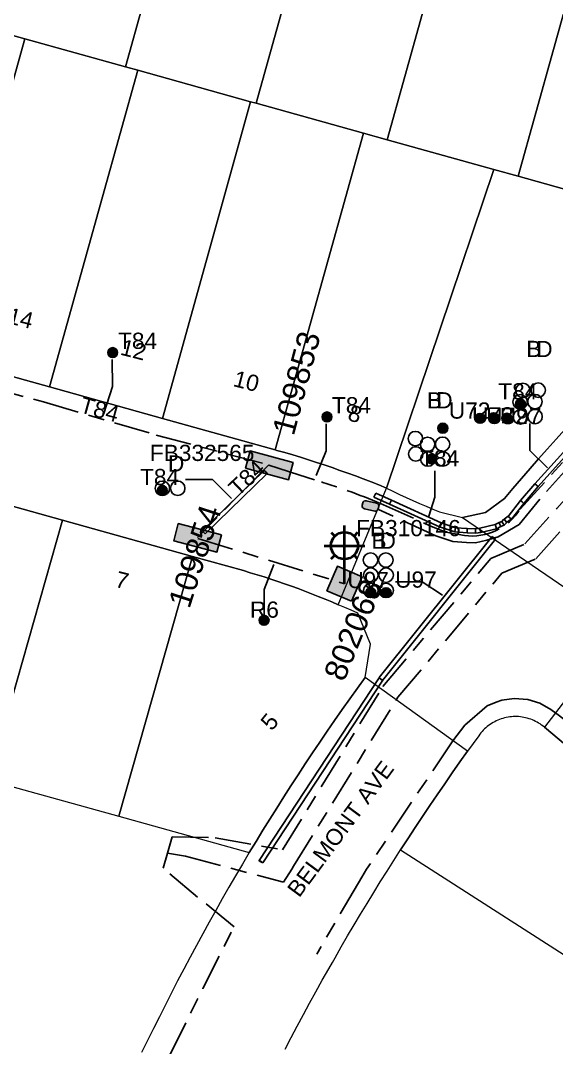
# Model space of a CAD drawing. Header units: metres. Extents: x 289087 to 291245, y 6227587 to 6229773.
# Drawn here: x 290317.4 to 290376.9, y 6228235.9 to 6228349.8 of the extents above; entities that cross this region are included whole.
import ezdxf
from ezdxf.enums import TextEntityAlignment as Align

# ---------------------------------------------------------------- set-up
doc = ezdxf.new("R2010")
doc.units = ezdxf.units.M
doc.linetypes.add('Cable Exist UG', pattern=[8.2, 4, -1.2, 1.8, -1.2])
for name, color, linetype in [('_User Ducts Config', 7, 'Continuous'), ('Duct_SP_EXT', 7, 'Continuous'), ('Equip_HV_EXT', 7, 'Continuous'), ('Equip_SP_SL_EXT', 7, 'Continuous'), ('Mains_HV_EXT', 7, 'Continuous'), ('Mains_LV_EXT', 7, 'Continuous'), ('Mains_LV_SL_EXT', 7, 'Continuous'), ('SupportsUG_SP_LV_EXT', 7, 'Continuous'), ('SupportsUG_SP_LV_SL_EXT', 7, 'Continuous')]:
    doc.layers.add(name, color=color, linetype=linetype)
doc.layers.add('Cadastre Land Parcels_SP_EXT', color=9, linetype='Continuous', lineweight=5)
doc.layers.add('Cadastre Roads_SP_EXT', color=9, linetype='Continuous', lineweight=5)
doc.styles.add('COLUMN_LABEL', font='arial.ttf')
doc.styles.add('iecARIAL', font='arial.ttf', dxfattribs={"height": 2})
doc.styles.add('POLE_LABEL', font='arial.ttf')
doc.styles.get("Standard").update_dxf_attribs({"font": 'arial.ttf'})

# ---------------------------------------------------------------- blocks, each defined once
blk = doc.blocks.new('COLUMN_EXT')
blk.add_hatch(color=256).paths.add_polyline_path([(-1.49, 1.48), (-1.49, -1.49), (1.48, -1.49), (1.48, 1.48)])
blk.add_lwpolyline([(-1.49, -1.49), (1.48, -1.49), (1.48, 1.48), (-1.49, 1.48)], close=True)
for tag, height, style, flags, p in [('ASSET_NUM', 2.5, 'COLUMN_LABEL', 8, (2, 2)), ('STRUCTURE_PLANT_NUMBER', 0.2, 'POLE_LABEL', 9, (1.81, 0.03)), ('STREET_CODE', 0.2, 'COLUMN_LABEL', 9, (1.81, -0.2))]:
    blk.add_attdef(tag, text='', height=height, dxfattribs=dict(style=style, flags=flags)).set_placement(p, align=Align.MIDDLE_LEFT)
at = {"flags": 9}
for tag, p in [('COLUMN_TYPE', (1.81, -0.4)), ('OWNED_BY', (1.81, -0.6)), ('STATE', (1.81, -0.8)), ('USAGE', (1.81, -1)), ('LEGEND', (1.81, -1.2)), ('STREETNAME', (1.81, -1.6)), ('SUBURB', (1.81, -1.8)), ('LOCATION', (1.81, -1.4)), ('NOTES', (1.81, -2))]:
    blk.add_attdef(tag, text='', height=0.2, dxfattribs=at).set_placement(p, align=Align.MIDDLE_LEFT)
at = {"flags": 1}
blk.add_attdef('Z', (1.81, -2.35), '', height=0.2, dxfattribs=at)
blk = doc.blocks.new('PILLAR_EXT')
blk.add_hatch(color=256).paths.add_polyline_path([(-2.475, 0.99), (-2.475, -0.99), (2.475, -0.99), (2.475, 0.99)])
blk.add_lwpolyline([(-2.475, -0.99), (2.475, -0.99), (2.475, 0.99), (-2.475, 0.99)], close=True)
at = {"style": 'iecARIAL', "flags": 8}
blk.add_attdef('ASSET_NUM', (1.5, 3.5), '', height=2.5, dxfattribs=at)
for tag, p, flags in [('OWNED_BY', (0, -0.2), 9), ('STATE', (0, -0.4), 9), ('SUPPORT_TYPE', (0, -0.6), 9), ('USAGE', (0, -0.8), 9), ('LEGEND', (0, -1), 9), ('LOCATION', (0, -1.2), 9), ('STREETNAME', (0, -1.8), 9), ('SUBURB', (0, -2), 1), ('NOTES', (0, -1.4), 9), ('PARENT', (0, -1.6), 9)]:
    blk.add_attdef(tag, p, '', height=0.2, dxfattribs=dict(flags=flags))
blk = doc.blocks.new('DUCT_EXT')
blk.add_circle((0, 0.8), 0.8)
at = {"flags": 1}
blk.add_attdef('Z', (0, 0), '', height=0.2, dxfattribs=at)
at = {"flags": 9}
for tag, p in [('DUCT_CODE', (0, 0)), ('XSECT_TYPE', (0, -0.2)), ('STATE', (0, -0.6)), ('FB_REFERENCE', (0, -0.4)), ('NOTES', (0, -0.8))]:
    blk.add_attdef(tag, text='', height=0.2, dxfattribs=at).set_placement(p, align=Align.MIDDLE_LEFT)
blk = doc.blocks.new('SL_LANTERN_EXT')
at = {"lineweight": 40}
for p, q in [((0, 1.97), (0, 6.47)), ((-1.46, 5.68), (-1.06, 5.28)), ((1.46, 5.68), (1.06, 5.28)), ((-2.25, 4.22), (2.25, 4.22)), ((-1.46, 2.76), (-1.06, 3.16)), ((0, 0), (0, 2.72)), ((1.46, 2.76), (1.06, 3.16))]:
    blk.add_line(p, q, dxfattribs=at)
blk.add_circle((0, 4.22), 1.5, dxfattribs=at)
at = {"style": 'iecARIAL', "flags": 9}
blk.add_attdef('ASSET_NUM', (1.5, 1.5), '', height=2.5, dxfattribs=at)
for tag, p, height, flags in [('CONSTRUCTED_VOLTAGE', (0.98, -0.65), 0.2, 9), ('CONTROL_TYPE', (0.98, -0.85), 0.2, 9), ('LANTERN_PURPOSE', (0.98, -1.05), 0.2, 9), ('LANTERN_TYPE', (0.98, -1.25), 0.2, 9), ('LNUMBER', (2.18, -3.25), 2.5, 8), ('OPERATING_VOLTAGE', (0.98, -1.65), 0.2, 9), ('ORIENTATION', (0.98, -1.85), 0.2, 9), ('OWNED_BY', (0.98, -2.05), 0.2, 9), ('STATE', (0.98, -2.25), 0.2, 9), ('NO_PHASES', (0.98, -1.45), 0.2, 9), ('USAGE', (0.98, -2.45), 0.2, 9), ('CEXIST', (0.98, -2.65), 0.2, 9), ('CNEW', (0.98, -2.85), 0.2, 9), ('CNUMBER', (0.98, -3.05), 0.2, 9), ('CREMOVE', (0.98, -3.25), 0.2, 9), ('CREPLACE', (0.98, -3.45), 0.2, 9), ('LKINGHEIGHT', (0.98, -3.65), 0.2, 9), ('LBRACKET', (0.98, -3.85), 0.2, 9), ('LBRACKETVOCAB', (0.98, -4.05), 0.2, 9), ('LCATEGORY', (0.98, -4.25), 0.2, 9), ('LCHARGE1', (0.98, -4.45), 0.2, 9), ('LCHARGE1PERCENT', (0.98, -4.65), 0.2, 9), ('LCHARGE2', (0.98, -4.85), 0.2, 9), ('LCHARGE2PERCENT', (0.98, -5.05), 0.2, 9), ('LCHARGE3', (0.98, -5.25), 0.2, 9), ('LCHARGE3PERCENT', (0.98, -5.45), 0.2, 9), ('LEXIST', (0.98, -5.65), 0.2, 9), ('LLAMP', (0.98, -5.85), 0.2, 9), ('LLAMPVOCAB', (0.98, -6.05), 0.2, 9), ('LMAST', (0.98, -6.25), 0.2, 9), ('LMASTVOCAB', (0.98, -6.45), 0.2, 9), ('LNEW', (0.98, -6.65), 0.2, 9), ('LANTNUMBER', (0.98, -6.85), 0.2, 9), ('LOUTREACH', (0.98, -7.25), 0.2, 9), ('LOUTREACHVOCAB', (0.98, -7.45), 0.2, 9), ('LRATECODE', (0.98, -7.65), 0.2, 9), ('LREMOVE', (0.98, -7.85), 0.2, 9), ('LREPLACE', (0.98, -8.05), 0.2, 9), ('STREETNAME', (0.98, -9.25), 0.2, 9), ('LTYPE', (0.98, -8.25), 0.2, 9), ('LTYPEVOCAB', (0.98, -8.45), 0.2, 9), ('LEGEND', (0.98, -8.65), 0.2, 9), ('LOCATION', (0.98, -8.85), 0.2, 9), ('NOTES', (0.98, -9.05), 0.2, 9), ('SUBURB', (0.98, -9.45), 0.2, 1)]:
    blk.add_attdef(tag, p, '', height=height, dxfattribs=dict(flags=flags))
blk = doc.blocks.new('HV_STJ_EXT')
h = blk.add_hatch(color=256)
edge = h.paths.add_edge_path()
edge.add_ellipse((-0.59, 0.13), major_axis=(0.226, 0.226), ratio=1, start_angle=45, end_angle=135)
edge.add_line((-0.91, 0.13), (-0.91, -0.13))
edge.add_ellipse((-0.59, -0.13), major_axis=(0.226, 0.226), ratio=1, start_angle=135, end_angle=225)
edge.add_line((-0.59, -0.45), (0.59, -0.45))
edge.add_ellipse((0.59, -0.13), major_axis=(-0.226, 0.226), ratio=1, start_angle=135, end_angle=225)
edge.add_line((0.91, -0.13), (0.91, 0.13))
edge.add_ellipse((0.59, 0.13), major_axis=(-0.226, 0.226), ratio=1, start_angle=225, end_angle=315)
edge.add_line((0.59, 0.45), (-0.59, 0.45))
blk.add_lwpolyline([(-0.91, 0.13), (-0.91, -0.13, 0.414214), (-0.59, -0.45), (0.59, -0.45, 0.414214), (0.91, -0.13), (0.91, 0.13, 0.414214), (0.59, 0.45), (-0.59, 0.45, 0.414214)], format="xyb", close=True)
for tag, flags, p in [('ORIENTATION', 9, (1.5, 0)), ('Z', 1, (1.5, -0.8)), ('USAGE', 9, (1.5, -0.2)), ('LEGEND', 9, (1.5, -0.4)), ('NOTES', 9, (1.5, -0.6))]:
    blk.add_attdef(tag, text='', height=0.2, dxfattribs=dict(flags=flags)).set_placement(p, align=Align.MIDDLE_LEFT)
blk = doc.blocks.new('CABLE_LARGE_EXT')
h = blk.add_hatch(color=256)
edge = h.paths.add_edge_path()
edge.add_arc((0, 0.55), 0.55, 0, 360)
blk.add_circle((0, 0.55), 0.55)
at = {"flags": 1}
blk.add_attdef('Z', (0, 0), '', height=0.2, dxfattribs=at)
at = {"flags": 9}
for tag, p in [('COND_CODE', (0, 0)), ('STATE', (0, -0.4)), ('XSECT_SIZE', (0, -0.6)), ('FB_REFERENCE', (0, -0.2)), ('NOTES', (0, -0.8))]:
    blk.add_attdef(tag, text='', height=0.2, dxfattribs=at).set_placement(p, align=Align.MIDDLE_LEFT)

msp = doc.modelspace()

# ---------------------------------------------------------------- linework, layer by layer
at = {"layer": '_User Ducts Config'}
for points in [[(290327.58, 6228312.22), (290327.6, 6228309.22), (290326.67, 6228306.23)], [(290351.33, 6228305.08), (290351.32, 6228302.07), (290350.22, 6228299.36)], [(290373.9, 6228305.12), (290373.91, 6228302.13), (290375.86, 6228300.19)], [(290363.37, 6228299.86), (290363.37, 6228296.93), (290362.69, 6228294.82)], [(290335.7, 6228298.89), (290338.7, 6228298.89), (290340.8, 6228296.78)], [(290344.46, 6228283.66), (290344.46, 6228286.7), (290345.52, 6228289.46)], [(290359.01, 6228287.56), (290361.95, 6228287.56), (290364.23, 6228286.05)]]:
    msp.add_lwpolyline(points, dxfattribs=at)
at = {"layer": 'Cadastre Land Parcels_SP_EXT', "linetype": 'Continuous'}
for points in [[(290338.85, 6228379.88), (290324.33, 6228383.92), (290314.53, 6228348.76), (290317.9, 6228347.82), (290329.05, 6228344.71), (290338.85, 6228379.88)], [(290353.37, 6228375.83), (290341.28, 6228379.21), (290338.85, 6228379.88), (290329.05, 6228344.71), (290330.42, 6228344.33), (290342.94, 6228340.83), (290343.56, 6228340.66), (290353.37, 6228375.83)], [(290367.88, 6228371.78), (290363.27, 6228373.07), (290353.37, 6228375.83), (290343.56, 6228340.66), (290355.47, 6228337.34), (290358.08, 6228336.62), (290367.88, 6228371.78)], [(290382.4, 6228367.75), (290367.88, 6228371.78), (290358.08, 6228336.62), (290369.92, 6228333.31), (290372.6, 6228332.57), (290382.4, 6228367.75)], [(290396.91, 6228363.7), (290382.4, 6228367.75), (290372.6, 6228332.57), (290387.11, 6228328.52), (290396.91, 6228363.7)], [(290317.9, 6228347.82), (290314.53, 6228348.76), (290305.38, 6228351.31), (290295.58, 6228316.16), (290308.1, 6228312.67), (290317.9, 6228347.82)], [(290330.42, 6228344.33), (290329.05, 6228344.71), (290317.9, 6228347.82), (290308.1, 6228312.67), (290320.62, 6228309.18), (290330.42, 6228344.33)], [(290342.94, 6228340.83), (290330.42, 6228344.33), (290320.62, 6228309.18), (290333.15, 6228305.68), (290342.94, 6228340.83)], [(290355.47, 6228337.34), (290343.56, 6228340.66), (290342.94, 6228340.83), (290333.15, 6228305.68), (290345.66, 6228302.19), (290355.47, 6228337.34)], [(290369.92, 6228333.31), (290358.08, 6228336.62), (290355.47, 6228337.34), (290345.66, 6228302.19), (290345.84, 6228302.14), (290346.73, 6228301.89), (290347.61, 6228301.63), (290348.49, 6228301.37), (290349.37, 6228301.09), (290350.24, 6228300.81), (290351.11, 6228300.52), (290351.98, 6228300.23), (290352.85, 6228299.92), (290353.72, 6228299.61), (290354.58, 6228299.3), (290355.44, 6228298.97), (290356.3, 6228298.64), (290357.15, 6228298.3), (290358, 6228297.95), (290369.92, 6228333.31)], [(290322.06, 6228294.39), (290307.6, 6228298.42), (290299.43, 6228269.56), (290305.26, 6228267.94), (290313.88, 6228265.54), (290322.06, 6228294.39)], [(290336.51, 6228290.36), (290322.06, 6228294.39), (290313.88, 6228265.54), (290317.79, 6228264.45), (290328.32, 6228261.52), (290336.51, 6228290.36)], [(290343.54, 6228258.73), (290344.3, 6228259.97), (290345.07, 6228261.21), (290345.84, 6228262.44), (290346.62, 6228263.67), (290347.41, 6228264.9), (290348.2, 6228266.12), (290349, 6228267.34), (290349.81, 6228268.55), (290350.62, 6228269.76), (290351.44, 6228270.96), (290352.26, 6228272.16), (290353.1, 6228273.36), (290353.93, 6228274.55), (290354.78, 6228275.74), (290355.63, 6228276.92), (290356.23, 6228280.62), (290354.82, 6228284.08), (290354.1, 6228284.4), (290353.38, 6228284.71), (290352.66, 6228285.01), (290351.93, 6228285.33), (290351.19, 6228285.63), (290350.44, 6228285.93), (290349.7, 6228286.22), (290348.96, 6228286.51), (290348.21, 6228286.79), (290347.46, 6228287.06), (290346.7, 6228287.33), (290345.95, 6228287.59), (290345.19, 6228287.84), (290344.43, 6228288.09), (290343.67, 6228288.33), (290342.9, 6228288.56), (290342.14, 6228288.79), (290336.51, 6228290.36), (290328.32, 6228261.52), (290342.78, 6228257.49), (290343.54, 6228258.73)]]:
    msp.add_lwpolyline(points, close=True, dxfattribs=at)
for points in [[(290387.11, 6228328.52), (290372.6, 6228332.57), (290369.92, 6228333.31), (290358, 6228297.95), (290358.73, 6228297.6), (290359.46, 6228297.25), (290360.19, 6228296.91), (290360.93, 6228296.58), (290361.67, 6228296.25), (290362.41, 6228295.93), (290363.15, 6228295.61), (290363.9, 6228295.3), (290366.44, 6228294.69), (290369, 6228295.23), (290369, 6228295.23), (290371.09, 6228296.8), (290372.03, 6228297.91), (290372.98, 6228299.01), (290373.93, 6228300.11), (290374.89, 6228301.2), (290375.85, 6228302.29), (290376.82, 6228303.37), (290377.79, 6228304.44)], [(290393.68, 6228256.15), (290375.53, 6228271.41), (290375.38, 6228271.54), (290375.22, 6228271.65), (290375.06, 6228271.77), (290374.89, 6228271.87), (290374.72, 6228271.97), (290374.55, 6228272.06), (290374.37, 6228272.14), (290374.19, 6228272.22), (290374.01, 6228272.29), (290373.82, 6228272.35), (290373.63, 6228272.41), (290373.44, 6228272.46), (290373.25, 6228272.5), (290373.06, 6228272.53), (290372.86, 6228272.56), (290372.67, 6228272.58), (290372.47, 6228272.59), (290372.28, 6228272.59), (290372.08, 6228272.58), (290371.88, 6228272.57), (290371.69, 6228272.55), (290371.49, 6228272.52), (290371.3, 6228272.49), (290371.11, 6228272.44), (290370.92, 6228272.39), (290370.73, 6228272.33), (290370.55, 6228272.26), (290370.36, 6228272.19), (290370.18, 6228272.11), (290370.01, 6228272.02), (290369.84, 6228271.92), (290369.67, 6228271.82), (290369.5, 6228271.71), (290369.34, 6228271.6), (290369.18, 6228271.48), (290369.03, 6228271.35), (290368.89, 6228271.22), (290368.74, 6228271.08), (290368.61, 6228270.93), (290368.48, 6228270.78), (290368.35, 6228270.63), (290368.24, 6228270.47), (290367.62, 6228269.61), (290367.01, 6228268.74), (290366.16, 6228267.55), (290365.31, 6228266.34), (290364.47, 6228265.13), (290363.64, 6228263.92), (290362.81, 6228262.71), (290361.99, 6228261.49), (290361.18, 6228260.26), (290360.38, 6228259.03), (290359.58, 6228257.8), (290384.51, 6228241.79)]]:
    msp.add_lwpolyline(points, dxfattribs=at)
at = {"layer": 'Cadastre Roads_SP_EXT', "linetype": 'Continuous'}
for points in [[(290307.6, 6228298.42), (290322.06, 6228294.39), (290336.51, 6228290.36), (290342.14, 6228288.79), (290342.9, 6228288.56), (290343.67, 6228288.33), (290344.43, 6228288.09), (290345.19, 6228287.84), (290345.95, 6228287.59), (290346.7, 6228287.33), (290347.46, 6228287.06), (290348.21, 6228286.79), (290348.96, 6228286.51), (290349.7, 6228286.22), (290350.44, 6228285.93), (290351.19, 6228285.63), (290351.93, 6228285.33), (290352.66, 6228285.01), (290358, 6228297.95), (290358, 6228297.95), (290357.15, 6228298.3), (290356.3, 6228298.64), (290355.44, 6228298.97), (290354.58, 6228299.3), (290353.72, 6228299.61), (290352.85, 6228299.92), (290351.98, 6228300.23), (290351.11, 6228300.52), (290350.24, 6228300.81), (290349.37, 6228301.09), (290348.49, 6228301.37), (290347.61, 6228301.63), (290346.73, 6228301.89), (290345.84, 6228302.14), (290345.66, 6228302.19), (290333.15, 6228305.68), (290320.62, 6228309.18), (290308.1, 6228312.67)], [(290377.79, 6228304.44), (290376.82, 6228303.37), (290375.85, 6228302.29), (290374.89, 6228301.2), (290373.93, 6228300.11), (290372.98, 6228299.01), (290372.03, 6228297.91), (290371.09, 6228296.8), (290369, 6228295.23), (290366.44, 6228294.69), (290384.13, 6228282.58)], [(290346.76, 6228235.67), (290347.43, 6228236.95), (290348.11, 6228238.23), (290348.79, 6228239.51), (290349.48, 6228240.78), (290350.18, 6228242.05), (290350.88, 6228243.32), (290351.6, 6228244.58), (290352.01, 6228245.3), (290352.3, 6228245.82), (290353, 6228247.04), (290353.7, 6228248.25), (290354.41, 6228249.46), (290355.13, 6228250.66), (290355.85, 6228251.86), (290356.59, 6228253.06), (290357.32, 6228254.25), (290358.07, 6228255.44), (290358.82, 6228256.62), (290359.58, 6228257.8), (290360.38, 6228259.03), (290361.18, 6228260.26), (290361.99, 6228261.49), (290362.81, 6228262.71), (290363.64, 6228263.92), (290364.47, 6228265.13), (290365.31, 6228266.34), (290366.16, 6228267.55), (290367.01, 6228268.74), (290355.63, 6228276.92), (290354.78, 6228275.74), (290353.93, 6228274.55), (290353.1, 6228273.36), (290352.26, 6228272.16), (290351.44, 6228270.96), (290350.62, 6228269.76), (290349.81, 6228268.55), (290349, 6228267.34), (290348.2, 6228266.12), (290347.41, 6228264.9), (290346.62, 6228263.67), (290345.84, 6228262.44), (290345.07, 6228261.21), (290344.3, 6228259.97), (290343.54, 6228258.73), (290342.78, 6228257.49), (290342.02, 6228256.21), (290341.28, 6228254.93), (290340.53, 6228253.65), (290339.8, 6228252.36), (290339.07, 6228251.07), (290338.35, 6228249.77), (290337.63, 6228248.47), (290336.92, 6228247.17), (290336.22, 6228245.87), (290335.53, 6228244.56), (290334.84, 6228243.24), (290334.16, 6228241.93), (290333.48, 6228240.61), (290332.82, 6228239.28), (290332.15, 6228237.95), (290331.5, 6228236.62), (290330.85, 6228235.29)]]:
    msp.add_lwpolyline(points, dxfattribs=at)
msp.add_lwpolyline([(290423.03, 6228249.86), (290409.38, 6228261.35), (290403.21, 6228266.54), (290396.01, 6228272.59), (290384.13, 6228282.58), (290375.53, 6228271.41), (290393.68, 6228256.15), (290414.39, 6228238.72), (290423.03, 6228249.86)], close=True, dxfattribs=at)
at = {"layer": 'Duct_SP_EXT'}
for p, q in [((290378.7, 6228303.13), (290374.46, 6228298.43)), ((290379.05, 6228302.81), (290374.82, 6228298.11)), ((290337.57, 6228293.22), (290344.45, 6228299.92)), ((290344.45, 6228299.92), (290344.62, 6228299.75)), ((290337.91, 6228292.87), (290344.79, 6228299.58)), ((290344.79, 6228299.58), (290344.62, 6228299.75)), ((290374.46, 6228298.43), (290372.86, 6228296.56)), ((290374.82, 6228298.11), (290373.23, 6228296.25)), ((290374.46, 6228298.43), (290374.64, 6228298.27)), ((290374.82, 6228298.11), (290374.64, 6228298.27)), ((290356.62, 6228296.95), (290356.72, 6228297.17)), ((290358.35, 6228296.16), (290356.62, 6228296.95)), ((290356.82, 6228297.38), (290356.72, 6228297.17)), ((290358.55, 6228296.6), (290356.82, 6228297.38)), ((290358.55, 6228296.6), (290358.45, 6228296.38)), ((290364.06, 6228294.09), (290358.55, 6228296.6)), ((290372.86, 6228296.56), (290371.49, 6228294.81)), ((290372.86, 6228296.56), (290373.05, 6228296.41)), ((290358.35, 6228296.16), (290358.45, 6228296.38)), ((290363.88, 6228293.65), (290358.35, 6228296.16)), ((290373.23, 6228296.25), (290371.86, 6228294.51)), ((290373.23, 6228296.25), (290373.05, 6228296.41)), ((290370.79, 6228294.26), (290370.5, 6228294.13)), ((290371.04, 6228294.49), (290370.79, 6228294.26)), ((290370.79, 6228294.26), (290370.92, 6228294.05)), ((290371.04, 6228294.49), (290371.2, 6228294.31)), ((290371.51, 6228294.83), (290371.06, 6228294.51)), ((290371.06, 6228294.51), (290371.2, 6228294.31)), ((290371.34, 6228294.12), (290371.2, 6228294.31)), ((290371.36, 6228294.14), (290371.2, 6228294.31)), ((290371.84, 6228294.49), (290371.34, 6228294.12)), ((290371.49, 6228294.81), (290371.51, 6228294.83)), ((290371.49, 6228294.81), (290371.68, 6228294.66)), ((290371.51, 6228294.83), (290371.68, 6228294.66)), ((290371.86, 6228294.51), (290371.68, 6228294.66)), ((290371.84, 6228294.49), (290371.68, 6228294.66)), ((290371.86, 6228294.51), (290371.84, 6228294.49)), ((290337.57, 6228293.22), (290337.74, 6228293.04)), ((290337.91, 6228292.87), (290337.74, 6228293.04)), ((290363.88, 6228293.65), (290363.97, 6228293.87)), ((290365.58, 6228293.08), (290363.88, 6228293.65)), ((290364.06, 6228294.09), (290363.97, 6228293.87)), ((290365.67, 6228293.55), (290364.06, 6228294.09)), ((290365.58, 6228293.08), (290365.63, 6228293.31)), ((290366.95, 6228292.97), (290365.58, 6228293.08)), ((290365.67, 6228293.55), (290365.63, 6228293.31)), ((290366.97, 6228293.45), (290365.67, 6228293.55)), ((290366.95, 6228292.97), (290366.96, 6228293.21)), ((290366.97, 6228293.45), (290366.96, 6228293.21)), ((290367.87, 6228293.44), (290366.97, 6228293.45)), ((290368.37, 6228293.51), (290367.87, 6228293.44)), ((290367.87, 6228293.44), (290367.89, 6228293.2)), ((290367.9, 6228292.96), (290367.89, 6228293.2)), ((290368.46, 6228293.04), (290367.9, 6228292.96)), ((290370.05, 6228293.9), (290368.37, 6228293.51)), ((290368.37, 6228293.51), (290368.41, 6228293.28)), ((290368.46, 6228293.04), (290368.41, 6228293.28)), ((290370.22, 6228293.44), (290368.46, 6228293.04)), ((290370.5, 6228294.13), (290370.05, 6228293.9)), ((290370.05, 6228293.9), (290370.13, 6228293.67)), ((290370.22, 6228293.44), (290370.13, 6228293.67)), ((290370.71, 6228293.69), (290370.22, 6228293.44)), ((290370.5, 6228294.13), (290370.6, 6228293.91)), ((290370.71, 6228293.69), (290370.6, 6228293.91)), ((290371.06, 6228293.85), (290370.71, 6228293.69)), ((290371.06, 6228293.85), (290370.92, 6228294.05)), ((290371.36, 6228294.14), (290371.06, 6228293.85)), ((290369.73, 6228292.58), (290357.2, 6228276.91)), ((290370.1, 6228292.28), (290357.58, 6228276.61)), ((290367.9, 6228292.96), (290366.95, 6228292.97)), ((290369.73, 6228292.58), (290369.92, 6228292.43)), ((290370.1, 6228292.28), (290369.92, 6228292.43)), ((290357.19, 6228276.89), (290343.9, 6228256.62)), ((290357.59, 6228276.63), (290344.31, 6228256.36)), ((290357.19, 6228276.89), (290357.39, 6228276.76)), ((290357.2, 6228276.91), (290357.39, 6228276.76)), ((290357.58, 6228276.61), (290357.39, 6228276.76)), ((290357.59, 6228276.63), (290357.39, 6228276.76)), ((290343.9, 6228256.62), (290343.89, 6228256.59)), ((290343.89, 6228256.59), (290344.09, 6228256.47)), ((290343.9, 6228256.62), (290344.11, 6228256.49)), ((290344.3, 6228256.34), (290344.09, 6228256.47)), ((290344.31, 6228256.36), (290344.11, 6228256.49)), ((290344.31, 6228256.36), (290344.3, 6228256.34))]:
    msp.add_line(p, q, dxfattribs=at)
at = {"layer": 'Mains_HV_EXT', "linetype": 'Cable Exist UG'}
for points in [[(290393.83, 6228317.8), (290394.19, 6228316.71), (290394.19, 6228316.71), (290385.29, 6228307.92), (290378.43, 6228300.54), (290375.03, 6228296.73), (290372.72, 6228293.9), (290370.39, 6228292.55), (290369.14, 6228292.18), (290367.89, 6228291.88), (290366.89, 6228291.91), (290365.37, 6228292.03), (290363.49, 6228292.66), (290356.23, 6228295.97)], [(290333.71, 6228257.43), (290334.25, 6228259.23), (290339.02, 6228259.14), (290346.48, 6228257.8), (290346.48, 6228257.8), (290357.61, 6228275.94), (290369.58, 6228290.14), (290369.58, 6228290.14), (290373.37, 6228291.75), (290376.89, 6228295.7), (290382.73, 6228302.26), (290383.88, 6228303.48)], [(290333.71, 6228257.43), (290335.73, 6228257.1), (290346.58, 6228254.2), (290347.5, 6228255.66), (290347.5, 6228255.66), (290347.7, 6228256), (290359.28, 6228274.73), (290370.81, 6228288.49), (290374.57, 6228290.09), (290378.38, 6228294.37), (290384.2, 6228300.9), (290385.09, 6228301.85), (290385.33, 6228302.08)]]:
    msp.add_lwpolyline(points, dxfattribs=at)
msp.add_lwpolyline([(290308.26, 6228232.73), (290320.17, 6228229.31), (290321.94, 6228228.81), (290321.94, 6228228.81), (290324.75, 6228228.62), (290324.78, 6228228.61), (290324.78, 6228228.61, 0.151149), (290330.64, 6228230.95), (290330.64, 6228230.95, 0.098946), (290333.97, 6228235.02), (290333.97, 6228235.02), (290337.65, 6228242.42), (290341.1, 6228249.27), (290337.04, 6228252.56), (290333.23, 6228255.75), (290333.71, 6228257.43)], format="xyb", dxfattribs=at)
at = {"layer": 'Mains_LV_EXT', "linetype": 'Cable Exist UG'}
for points in [[(290307.53, 6228310.9), (290310.94, 6228309.92), (290310.94, 6228309.92), (290319.98, 6228307.52), (290332.45, 6228303.84), (290344.98, 6228300.51)], [(290344.95, 6228300.55), (290337.04, 6228292.45)], [(290417.21, 6228232.39), (290416.28, 6228239.75), (290393.6, 6228258.81), (290392.17, 6228260.01), (290392.17, 6228260.01), (290389.84, 6228261.96), (290381.55, 6228268.92), (290379.55, 6228270.61), (290378.38, 6228271.76), (290377.2, 6228272.67), (290376.25, 6228273.39), (290375.01, 6228274.08), (290373.69, 6228274.47), (290372.19, 6228274.6), (290370.79, 6228274.4), (290370.19, 6228274.19), (290369.19, 6228273.8), (290366.71, 6228271.65), (290365.37, 6228269.9), (290355.79, 6228255.64), (290355.27, 6228254.76), (290355.27, 6228254.76), (290354.9, 6228254.14), (290350.27, 6228246.23)]]:
    msp.add_lwpolyline(points, dxfattribs=at)
msp.add_lwpolyline([(290344.96, 6228300.51), (290348.3, 6228299.43), (290348.3, 6228299.43), (290350.03, 6228298.86), (290350.03, 6228298.86, -0.029132), (290357.36, 6228296.23), (290357.36, 6228296.23), (290362.83, 6228293.78), (290362.83, 6228293.78), (290364.58, 6228293.06), (290366.65, 6228292.69), (290366.65, 6228292.69, 0.297627), (290372.82, 6228295.62), (290372.82, 6228295.62), (290379.73, 6228303.17)], format="xyb", dxfattribs=at)
at = {"layer": 'Mains_LV_SL_EXT', "linetype": 'Cable Exist UG'}
msp.add_lwpolyline([(290337.09, 6228292.37), (290353.35, 6228287.34)], dxfattribs=at)

# ---------------------------------------------------------------- block references
at = {"layer": '_User Ducts Config'}
for name, p in [('CABLE_LARGE_EXT', (290327.64, 6228312.44)), ('CABLE_LARGE_EXT', (290372.87, 6228306.72)), ('CABLE_LARGE_EXT', (290351.41, 6228305.3)), ('CABLE_LARGE_EXT', (290369.91, 6228305.21)), ('CABLE_LARGE_EXT', (290371.36, 6228305.15)), ('CABLE_LARGE_EXT', (290364.26, 6228304.05)), ('DUCT_EXT', (290361.22, 6228302.64)), ('DUCT_EXT', (290362.57, 6228302.01)), ('DUCT_EXT', (290364.23, 6228302.02)), ('DUCT_EXT', (290361.26, 6228300.94)), ('DUCT_EXT', (290362.6, 6228300.37)), ('CABLE_LARGE_EXT', (290363.03, 6228300.64)), ('DUCT_EXT', (290364.28, 6228300.38)), ('DUCT_EXT', (290333.15, 6228297.13)), ('DUCT_EXT', (290334.85, 6228297.13)), ('CABLE_LARGE_EXT', (290333.15, 6228297.13)), ('DUCT_EXT', (290356.24, 6228289.16)), ('DUCT_EXT', (290357.94, 6228289.16)), ('DUCT_EXT', (290356.27, 6228287.49)), ('DUCT_EXT', (290357.97, 6228287.49)), ('DUCT_EXT', (290356.27, 6228285.79)), ('DUCT_EXT', (290357.97, 6228285.79)), ('CABLE_LARGE_EXT', (290356.27, 6228285.79)), ('CABLE_LARGE_EXT', (290357.97, 6228285.79)), ('CABLE_LARGE_EXT', (290344.43, 6228282.73))]:
    msp.add_blockref(name, p, dxfattribs=at)
for name, p, rotation in [('DUCT_EXT', (290372.35, 6228308.78), 270.0873698923755), ('DUCT_EXT', (290374.04, 6228308.82), 270.0873698923755), ('DUCT_EXT', (290372.03, 6228307.52), 270.0873698923755), ('DUCT_EXT', (290373.68, 6228307.55), 270.0873698923755), ('DUCT_EXT', (290373.69, 6228305.89), 270.0873698923755), ('CABLE_LARGE_EXT', (290367.85, 6228305.69), 270.0635785022751), ('DUCT_EXT', (290372.06, 6228305.84), 270.0873698923755)]:
    msp.add_blockref(name, p, dxfattribs=dict(at, rotation=rotation))
at = {"layer": 'Equip_HV_EXT', "rotation": 346.9330789399725}
msp.add_blockref('HV_STJ_EXT', (290356.23, 6228295.97), dxfattribs=at)
at = {"layer": 'Equip_SP_SL_EXT'}
msp.add_blockref('SL_LANTERN_EXT', (290353.35, 6228287.34), dxfattribs=at)
at = {"layer": 'SupportsUG_SP_LV_EXT'}
ref = msp.add_blockref('PILLAR_EXT', (290345.01, 6228300.48), dxfattribs=dict(at, rotation=345.0575222045914))
ref.add_attrib('ASSET_NUM', '109853', dxfattribs={"layer": '0', "height": 2.5, "rotation": 75.0205, "style": 'iecARIAL'}).set_placement((290346.51, 6228303.98), align=Align.MIDDLE_LEFT)
ref = msp.add_blockref('PILLAR_EXT', (290337.06, 6228292.43), dxfattribs=dict(at, rotation=165.2831734485202))
ref.add_attrib('ASSET_NUM', '109854', dxfattribs={"layer": '0', "height": 2.5, "rotation": 71.9484, "style": 'iecARIAL'}).set_placement((290338.56, 6228295.93), align=Align.MIDDLE_RIGHT)
at = {"layer": 'SupportsUG_SP_LV_SL_EXT'}
ref = msp.add_blockref('COLUMN_EXT', (290353.35, 6228287.34), dxfattribs=dict(at, rotation=66.85345727905562))
ref.add_attrib('ASSET_NUM', '802068', dxfattribs={"layer": '0', "height": 2.5, "rotation": 67.9511, "style": 'COLUMN_LABEL'}).set_placement((290355.35, 6228288.09), align=Align.TOP_RIGHT)

# ---------------------------------------------------------------- texts
at = {"layer": '_User Ducts Config'}
for s, p in [('T84', (290328.23, 6228313.4)), ('B', (290373.51, 6228312.5)), ('D', (290374.62, 6228312.49)), ('T84', (290370.41, 6228307.79)), ('T84', (290351.96, 6228306.25)), ('B', (290362.49, 6228306.79)), ('D', (290363.53, 6228306.8)), ('U72', (290364.92, 6228305.66)), ('U72', (290367.5, 6228305.13)), ('U72', (290369.07, 6228305.07)), ('U97', (290370.58, 6228305.04)), ('FB332565', (290331.76, 6228300.96)), ('T84', (290361.74, 6228300.36)), ('D', (290333.77, 6228299.78)), ('T84', (290330.67, 6228298.28)), ('FB310146', (290354.64, 6228292.61)), ('B', (290356.34, 6228291.21)), ('D', (290357.24, 6228291.21)), ('U97', (290353.67, 6228286.85)), ('U97', (290358.97, 6228286.9)), ('R6', (290342.86, 6228283.56))]:
    msp.add_text(s, height=1.8, dxfattribs=at).set_placement(p)
at = {"layer": 'Cadastre Land Parcels_SP_EXT'}
for s, rotation, p in [('14', 346.0259, (290315.85, 6228316.28)), ('12', 345.7775, (290328.38, 6228312.78)), ('10', 345.7775, (290340.9, 6228309.29)), ('8', 342.7839, (290353.59, 6228305.54)), ('7', 345.9638, (290327.79, 6228287.02)), ('5', 50.26, (290345.28, 6228270.91))]:
    msp.add_text(s, height=1.8, rotation=rotation, dxfattribs=at).set_placement(p)
at = {"layer": 'Cadastre Roads_SP_EXT'}
msp.add_text('BELMONT AVE', height=1.8, rotation=53.5308, dxfattribs=at).set_placement((290348.32, 6228252.41))
at = {"layer": 'Mains_LV_EXT'}
for rotation, p in [(344.4553, (290323.86, 6228306.39)), (43.3689, (290341.55, 6228296.94))]:
    msp.add_text('T84', height=1.8, rotation=rotation, dxfattribs=at).set_placement(p)

doc.saveas('drawing.dxf')
